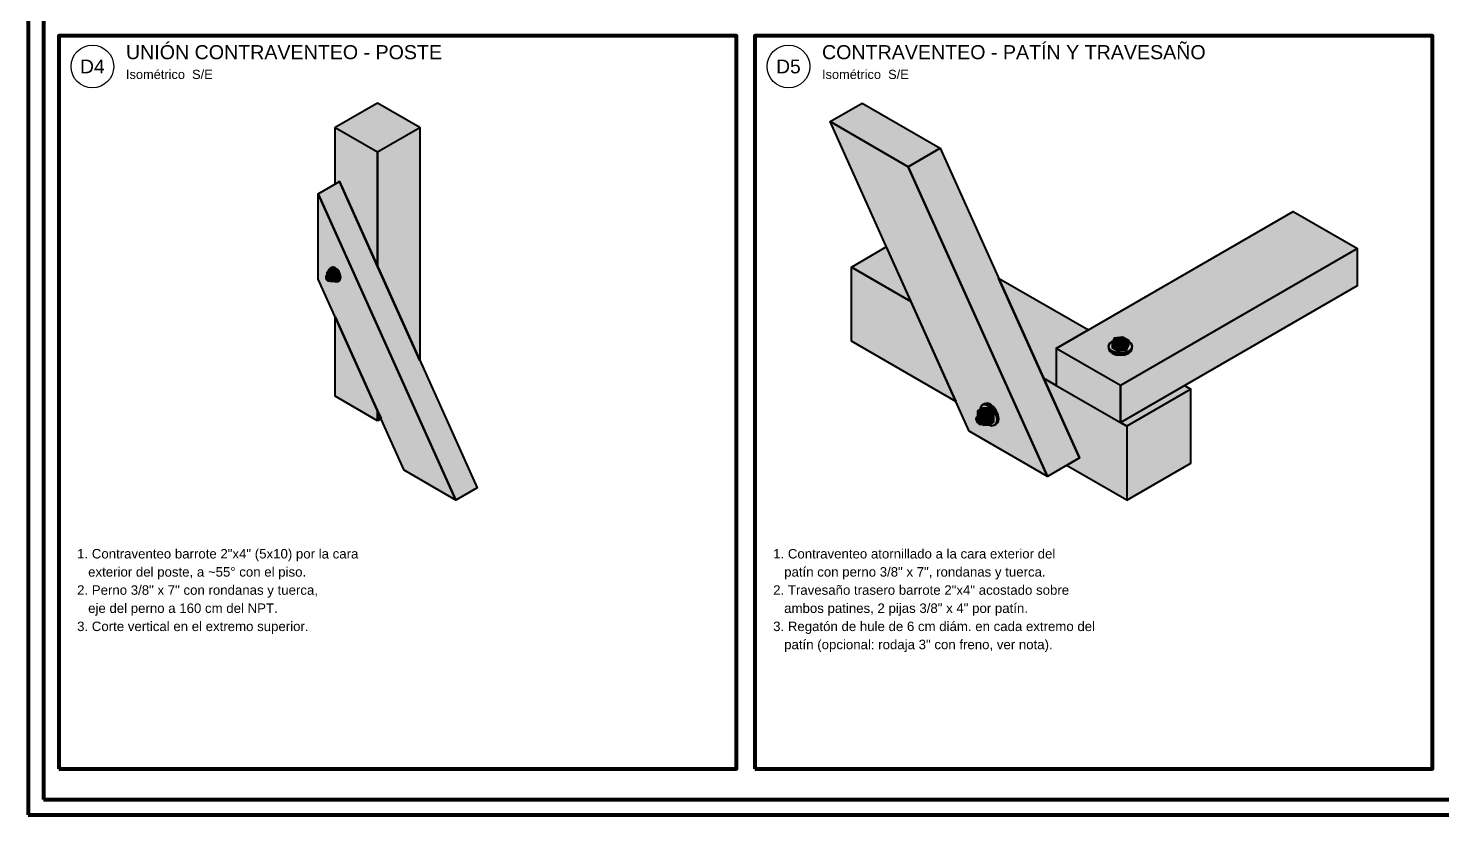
# Model space of a CAD drawing. Header units: centimetres. Extents: x 0 to 1025, y -515 to 400.
# Drawn here: x 0 to 463, y -515 to -257.5 of the extents above; entities that cross this region are included whole.
import ezdxf
from ezdxf.enums import TextEntityAlignment as Align

# ---------------------------------------------------------------- set-up
doc = ezdxf.new("R2010")
doc.units = ezdxf.units.CM
doc.header["$LTSCALE"] = 10
for name, color, linetype, lineweight in [('A-DETALLES', 7, 'Continuous', 35), ('A-MARCO', 7, 'Continuous', 70), ('A-RELLENO', 8, 'Continuous', 0), ('A-TEXTO', 7, 'Continuous', 25)]:
    doc.layers.add(name, color=color, linetype=linetype, lineweight=lineweight)
doc.styles.add('ARIAL', font='arial.ttf')

msp = doc.modelspace()

# ---------------------------------------------------------------- hatches: boundary and pattern name
at = {"layer": 'A-RELLENO', "true_color": 0xcba371}
h = msp.add_hatch(color=7, dxfattribs=at)
h.dxf.hatch_style = 1
h.paths.add_polyline_path([(114.4, -282), (100.55, -290), (114.4, -298), (128.26, -290)])
h = msp.add_hatch(color=7, dxfattribs=at)
h.dxf.hatch_style = 1
h.paths.add_polyline_path([(273.13, -282), (298.75, -296.79), (288.26, -302.85), (262.64, -288.06)])
at = {"layer": 'A-RELLENO', "true_color": 0x725c40}
h = msp.add_hatch(color=7, dxfattribs=at)
h.dxf.hatch_style = 1
h.paths.add_polyline_path([(100.55, -290), (114.4, -298), (114.4, -335.47), (101.93, -307.72), (101.93, -307.72), (101.93, -307.72), (101.93, -307.72), (101.93, -307.72), (101.93, -307.72), (101.93, -307.72), (101.93, -307.72), (101.93, -307.72), (101.93, -307.72), (101.93, -307.72), (101.93, -307.72), (101.93, -307.72), (101.93, -307.72), (101.93, -307.72), (101.93, -307.72), (101.93, -307.72), (101.93, -307.72), (100.55, -308.52)])
at = {"layer": 'A-RELLENO', "true_color": 0x907451}
h = msp.add_hatch(color=7, dxfattribs=at)
h.dxf.hatch_style = 1
h.paths.add_polyline_path([(114.4, -298), (128.26, -290), (128.26, -366.3), (114.4, -335.47), (114.4, -335.47), (114.4, -335.47), (114.4, -335.47), (114.4, -335.47), (114.4, -335.47), (114.4, -335.47), (114.4, -335.47), (114.4, -335.47), (114.4, -335.47), (114.4, -335.47), (114.4, -335.47), (114.4, -335.47)])
at = {"layer": 'A-RELLENO', "true_color": 0x725c40}
h = msp.add_hatch(color=7, dxfattribs=at)
h.dxf.hatch_style = 1
h.paths.add_polyline_path([(308.21, -389.46), (262.64, -288.06), (288.26, -302.85), (333.83, -404.25)])
h.paths.add_polyline_path([(312.3, -387), (312.44, -386.92), (312.9, -387.49), (312.9, -387.49), (312.9, -387.49), (312.9, -387.49), (312.9, -387.49), (312.9, -387.49), (312.9, -387.49), (312.9, -387.49), (312.9, -387.49), (312.9, -387.49), (312.9, -387.49), (314.65, -387.33), (315.55, -387.65), (315.55, -387.65), (315.55, -387.65), (315.55, -387.65), (315.55, -387.65), (315.55, -387.65), (316.44, -387.48), (316.44, -387.48), (316.44, -387.48), (316.44, -387.48), (317.07, -387.11), (317.07, -387.11), (317.07, -387.11), (317.07, -387.11), (317.66, -386.43), (317.66, -386.43), (317.66, -386.43), (317.66, -386.43), (317.66, -386.43), (317.66, -386.43), (317.87, -385.35), (317.87, -385.35), (317.87, -385.35), (317.87, -385.35), (317.87, -385.35), (317.66, -384.02), (317.66, -384.02), (317.66, -384.02), (317.66, -384.02), (317.07, -382.66), (317.07, -382.66), (317.07, -382.66), (316.18, -381.47), (316.18, -381.47), (316.18, -381.47), (316.18, -381.47), (315.14, -380.62), (315.14, -380.62), (315.14, -380.62), (315.14, -380.62), (315.14, -380.62), (314.09, -380.26), (314.09, -380.26), (314.09, -380.26), (314.09, -380.26), (314.09, -380.26), (314.09, -380.26), (313.21, -380.43), (313.21, -380.43), (313.21, -380.43), (313.21, -380.43), (312.58, -380.8), (312.58, -380.8), (312.58, -380.8), (312.58, -380.8), (311.99, -381.48), (311.99, -381.48), (311.99, -381.48), (311.99, -381.48), (311.99, -381.48), (311.99, -381.48), (311.82, -382.38), (311.08, -382.81), (311.08, -382.81), (311.08, -382.81), (311.08, -382.81), (311.08, -382.81), (311.08, -382.81), (311.08, -382.81), (311.08, -382.81), (311.08, -382.81), (311.08, -382.81), (311.08, -382.81), (311.08, -382.81), (311.08, -384.53), (310.93, -384.62), (310.56, -384.83), (310.56, -384.83), (310.56, -384.83), (310.56, -384.83), (310.56, -384.83), (310.56, -384.83), (310.56, -384.83), (310.56, -384.83), (310.56, -384.83), (310.42, -385.33), (310.42, -385.33), (310.42, -385.33), (310.42, -385.33), (310.42, -385.33), (310.42, -385.33), (310.56, -385.99), (310.56, -385.99), (310.56, -385.99), (310.56, -385.99), (310.93, -386.63), (310.93, -386.63), (310.93, -386.63), (310.93, -386.63), (311.43, -387.08), (311.43, -387.08), (311.43, -387.08), (311.43, -387.08), (311.43, -387.08), (311.43, -387.08), (311.93, -387.21), (311.93, -387.21), (311.93, -387.21), (311.93, -387.21), (311.93, -387.21), (311.93, -387.21), (311.93, -387.21), (311.93, -387.21), (311.93, -387.21)], flags=0)
at = {"layer": 'A-RELLENO', "true_color": 0xae8c61}
h = msp.add_hatch(color=7, dxfattribs=at)
h.dxf.hatch_style = 1
h.paths.add_polyline_path([(298.75, -296.79), (344.32, -398.2), (333.83, -404.25), (288.26, -302.85)])
h = msp.add_hatch(color=7, dxfattribs=at)
h.dxf.hatch_style = 1
h.paths.add_polyline_path([(101.93, -307.72), (146.99, -408), (140.07, -412), (95.01, -311.72)])
at = {"layer": 'A-RELLENO', "true_color": 0x725c40}
h = msp.add_hatch(color=7, dxfattribs=at)
h.dxf.hatch_style = 1
h.paths.add_polyline_path([(123.15, -402.23), (95.01, -339.6), (95.01, -311.72), (140.07, -412)])
h.paths.add_polyline_path([(98.67, -340.12), (98.77, -340.07), (99.07, -340.45), (99.07, -340.45), (99.07, -340.45), (99.07, -340.45), (99.07, -340.45), (99.07, -340.45), (99.07, -340.45), (99.07, -340.45), (99.07, -340.45), (99.07, -340.45), (99.07, -340.45), (100.22, -340.34), (100.82, -340.55), (100.82, -340.55), (100.82, -340.55), (100.82, -340.55), (100.82, -340.55), (100.82, -340.55), (101.41, -340.44), (101.41, -340.44), (101.41, -340.44), (101.41, -340.44), (101.82, -340.2), (101.82, -340.2), (101.82, -340.2), (101.82, -340.2), (102.21, -339.75), (102.21, -339.75), (102.21, -339.75), (102.21, -339.75), (102.21, -339.75), (102.21, -339.75), (102.35, -339.03), (102.35, -339.03), (102.35, -339.03), (102.35, -339.03), (102.35, -339.03), (102.21, -338.16), (102.21, -338.16), (102.21, -338.16), (102.21, -338.16), (101.82, -337.26), (101.82, -337.26), (101.82, -337.26), (101.24, -336.47), (101.24, -336.47), (101.24, -336.47), (101.24, -336.47), (100.55, -335.91), (100.55, -335.91), (100.55, -335.91), (100.55, -335.91), (100.55, -335.91), (99.86, -335.67), (99.86, -335.67), (99.86, -335.67), (99.86, -335.67), (99.86, -335.67), (99.86, -335.67), (99.27, -335.79), (99.27, -335.79), (99.27, -335.79), (99.27, -335.79), (98.86, -336.03), (98.86, -336.03), (98.86, -336.03), (98.86, -336.03), (98.47, -336.47), (98.47, -336.47), (98.47, -336.47), (98.47, -336.47), (98.47, -336.47), (98.47, -336.47), (98.35, -337.07), (97.87, -337.35), (97.87, -337.35), (97.87, -337.35), (97.87, -337.35), (97.87, -337.35), (97.87, -337.35), (97.87, -337.35), (97.87, -337.35), (97.87, -337.35), (97.87, -337.35), (97.87, -337.35), (97.87, -337.35), (97.87, -338.49), (97.77, -338.55), (97.52, -338.69), (97.52, -338.69), (97.52, -338.69), (97.52, -338.69), (97.52, -338.69), (97.52, -338.69), (97.52, -338.69), (97.52, -338.69), (97.52, -338.69), (97.43, -339.02), (97.43, -339.02), (97.43, -339.02), (97.43, -339.02), (97.43, -339.02), (97.43, -339.02), (97.52, -339.46), (97.52, -339.46), (97.52, -339.46), (97.52, -339.46), (97.77, -339.88), (97.77, -339.88), (97.77, -339.88), (97.77, -339.88), (98.1, -340.17), (98.1, -340.17), (98.1, -340.17), (98.1, -340.17), (98.1, -340.17), (98.1, -340.17), (98.43, -340.26), (98.43, -340.26), (98.43, -340.26), (98.43, -340.26), (98.43, -340.26), (98.43, -340.26), (98.43, -340.26), (98.43, -340.26), (98.43, -340.26)], flags=0)
at = {"layer": 'A-RELLENO', "true_color": 0xcba371}
h = msp.add_hatch(color=7, dxfattribs=at)
h.dxf.hatch_style = 1
h.paths.add_polyline_path([(435.36, -329.63), (357.73, -374.45), (336.75, -362.34), (414.38, -317.52)])
h.paths.add_polyline_path([(357.73, -364.56), (357.73, -364.56), (357.73, -364.56), (359.21, -364.4), (359.21, -364.4), (359.21, -364.4), (359.21, -364.4), (360.46, -363.91), (360.46, -363.91), (360.46, -363.91), (360.46, -363.91), (360.46, -363.91), (361.3, -363.19), (361.3, -363.19), (361.3, -363.19), (361.3, -363.19), (361.3, -363.19), (361.3, -363.19), (361.59, -362.34), (361.59, -362.34), (361.59, -362.34), (361.59, -362.34), (361.59, -361.61), (361.59, -361.61), (361.59, -361.61), (361.59, -361.61), (361.3, -360.76), (361.3, -360.76), (361.3, -360.76), (361.3, -360.76), (361.3, -360.76), (361.3, -360.76), (360.46, -360.04), (360.46, -360.04), (360.46, -360.04), (360.46, -360.04), (360.46, -360.04), (360.46, -360.03), (360.46, -359.74), (360.46, -359.74), (360.46, -359.74), (360.46, -359.74), (360.46, -359.74), (360.46, -359.74), (360.46, -359.74), (360.46, -359.74), (360.46, -359.74), (360.46, -359.74), (360.46, -359.74), (360.46, -359.74), (358.46, -358.59), (358.46, -358.59), (358.46, -358.59), (358.46, -358.59), (358.46, -358.59), (358.46, -358.59), (358.46, -358.59), (358.46, -358.59), (355.74, -359.01), (355.74, -359.01), (355.74, -359.01), (355.74, -359.01), (355.74, -359.01), (355.74, -359.01), (355.74, -359.01), (355.74, -359.01), (355.74, -359.01), (355.74, -359.01), (355.74, -359.01), (355.32, -359.92), (355.01, -360.04), (355.01, -360.04), (355.01, -360.04), (355.01, -360.04), (355.01, -360.04), (354.17, -360.76), (354.17, -360.76), (354.17, -360.76), (354.17, -360.76), (354.17, -360.76), (354.17, -360.76), (353.88, -361.61), (353.88, -361.61), (353.88, -361.61), (353.88, -361.61), (353.88, -362.34), (353.88, -362.34), (353.88, -362.34), (353.88, -362.34), (354.17, -363.19), (354.17, -363.19), (354.17, -363.19), (354.17, -363.19), (354.17, -363.19), (354.17, -363.19), (355.01, -363.91), (355.01, -363.91), (355.01, -363.91), (355.01, -363.91), (355.01, -363.91), (356.26, -364.4), (356.26, -364.4), (356.26, -364.4), (356.26, -364.4)], flags=0)
h = msp.add_hatch(color=7, dxfattribs=at)
h.dxf.hatch_style = 1
h.paths.add_polyline_path([(269.62, -335.69), (281.07, -329.08), (289.1, -346.94)])
at = {"layer": 'A-RELLENO', "true_color": 0x907451}
h = msp.add_hatch(color=7, dxfattribs=at)
h.dxf.hatch_style = 1
h.paths.add_polyline_path([(357.73, -386.56), (435.36, -341.75), (435.36, -329.63), (357.73, -374.45)])
at = {"layer": 'A-RELLENO', "true_color": 0x636368}
h = msp.add_hatch(color=7, dxfattribs=at)
h.dxf.hatch_style = 1
h.paths.add_polyline_path([(99.07, -338.08), (98.74, -337.99), (97.77, -338.55), (98.1, -338.64)])
at = {"layer": 'A-RELLENO', "true_color": 0x626267}
h = msp.add_hatch(color=7, dxfattribs=at)
h.dxf.hatch_style = 1
h.paths.add_polyline_path([(100.13, -336.63), (98.93, -336.74), (97.87, -337.35), (99.07, -337.25)])
at = {"layer": 'A-RELLENO', "true_color": 0x38383a}
h = msp.add_hatch(color=7, dxfattribs=at)
h.dxf.hatch_style = 1
h.paths.add_polyline_path([(97.87, -337.35), (99.07, -337.25), (100.27, -338.74), (100.27, -340.34), (99.07, -340.45), (98.77, -340.07), (99.64, -339.56), (99.64, -339.56), (99.64, -339.56), (99.64, -339.56), (99.64, -339.56), (99.64, -339.56), (99.64, -339.56), (99.64, -339.56), (99.64, -339.56), (99.73, -339.23), (99.73, -339.23), (99.73, -339.23), (99.73, -339.23), (99.73, -339.23), (99.73, -339.23), (99.64, -338.79), (99.64, -338.79), (99.64, -338.79), (99.64, -338.79), (99.4, -338.37), (99.4, -338.37), (99.4, -338.37), (99.4, -338.37), (99.07, -338.08), (99.07, -338.08), (99.07, -338.08), (99.07, -338.08), (99.07, -338.08), (99.07, -338.08), (98.74, -337.99), (98.74, -337.99), (98.74, -337.99), (98.74, -337.99), (98.74, -337.99), (98.74, -337.99), (98.74, -337.99), (98.74, -337.99), (98.74, -337.99), (97.87, -338.49)])
h = msp.add_hatch(color=7, dxfattribs=at)
h.dxf.hatch_style = 1
h.paths.add_polyline_path([(98.47, -336.47), (98.86, -336.03), (99.44, -335.91), (100.13, -336.15), (100.82, -336.71), (101.41, -337.5), (101.8, -338.4), (101.93, -339.27), (101.8, -339.99), (101.41, -340.44), (100.82, -340.55), (100.22, -340.34), (100.27, -340.34), (100.27, -340.34), (100.27, -340.34), (100.27, -340.34), (100.27, -340.34), (101.33, -339.72), (101.33, -339.72), (101.33, -339.72), (101.33, -339.72), (101.33, -339.72), (101.33, -339.72), (101.33, -339.72), (101.33, -339.72), (101.33, -339.72), (101.33, -339.72), (101.33, -339.72), (101.33, -339.72), (101.33, -338.12), (101.33, -338.12), (101.33, -338.12), (101.33, -338.12), (101.33, -338.12), (101.33, -338.12), (101.33, -338.12), (101.33, -338.12), (100.13, -336.63), (100.13, -336.63), (100.13, -336.63), (100.13, -336.63), (100.13, -336.63), (100.13, -336.63), (100.13, -336.63), (100.13, -336.63), (100.13, -336.63), (100.13, -336.63), (100.13, -336.63), (98.93, -336.74), (98.93, -336.74), (98.93, -336.74), (98.93, -336.74), (98.93, -336.74), (98.35, -337.07)])
at = {"layer": 'A-RELLENO', "true_color": 0x626266}
h = msp.add_hatch(color=7, dxfattribs=at)
h.dxf.hatch_style = 1
h.paths.add_polyline_path([(99.86, -335.67), (99.27, -335.79), (98.86, -336.03), (99.44, -335.91)])
at = {"layer": 'A-RELLENO', "true_color": 0x5e5e62}
h = msp.add_hatch(color=7, dxfattribs=at)
h.dxf.hatch_style = 1
h.paths.add_polyline_path([(101.33, -338.12), (100.13, -336.63), (99.07, -337.25), (100.27, -338.74)])
at = {"layer": 'A-RELLENO', "true_color": 0x646468}
h = msp.add_hatch(color=7, dxfattribs=at)
h.dxf.hatch_style = 1
h.paths.add_polyline_path([(100.55, -335.91), (99.86, -335.67), (99.44, -335.91), (100.13, -336.15)])
at = {"layer": 'A-RELLENO', "true_color": 0x626266}
h = msp.add_hatch(color=7, dxfattribs=at)
h.dxf.hatch_style = 1
h.paths.add_polyline_path([(101.24, -336.47), (100.55, -335.91), (100.13, -336.15), (100.82, -336.71)])
at = {"layer": 'A-RELLENO', "true_color": 0x5d5d61}
h = msp.add_hatch(color=7, dxfattribs=at)
h.dxf.hatch_style = 1
h.paths.add_polyline_path([(101.82, -337.26), (101.24, -336.47), (100.82, -336.71), (101.41, -337.5)])
at = {"layer": 'A-RELLENO', "true_color": 0x555559}
h = msp.add_hatch(color=7, dxfattribs=at)
h.dxf.hatch_style = 1
h.paths.add_polyline_path([(102.21, -338.16), (101.82, -337.26), (101.41, -337.5), (101.8, -338.4)])
at = {"layer": 'A-RELLENO', "true_color": 0x725c40}
h = msp.add_hatch(color=7, dxfattribs=at)
h.dxf.hatch_style = 1
h.paths.add_polyline_path([(269.62, -359.92), (269.62, -335.69), (289.1, -346.94), (289.1, -346.94), (289.1, -346.94), (289.1, -346.94), (289.1, -346.94), (289.1, -346.94), (289.1, -346.94), (289.1, -346.94), (289.1, -346.94), (289.1, -346.94), (289.1, -346.94), (303.8, -379.65)])
at = {"layer": 'A-RELLENO', "true_color": 0x38383a}
h = msp.add_hatch(color=7, dxfattribs=at)
h.dxf.hatch_style = 1
h.paths.add_polyline_path([(98.1, -338.64), (97.77, -338.55), (97.52, -338.69), (97.43, -339.02), (97.52, -339.46), (97.77, -339.88), (98.1, -340.17), (98.43, -340.26), (98.67, -340.12), (98.76, -339.79), (98.67, -339.35), (98.43, -338.93)])
at = {"layer": 'A-RELLENO', "true_color": 0x616166}
h = msp.add_hatch(color=7, dxfattribs=at)
h.dxf.hatch_style = 1
h.paths.add_polyline_path([(99.4, -338.37), (99.07, -338.08), (98.1, -338.64), (98.43, -338.93)])
at = {"layer": 'A-RELLENO', "true_color": 0x59595d}
h = msp.add_hatch(color=7, dxfattribs=at)
h.dxf.hatch_style = 1
h.paths.add_polyline_path([(99.64, -338.79), (99.4, -338.37), (98.43, -338.93), (98.67, -339.35)])
at = {"layer": 'A-RELLENO', "true_color": 0x4d4d51}
h = msp.add_hatch(color=7, dxfattribs=at)
h.dxf.hatch_style = 1
h.paths.add_polyline_path([(99.73, -339.23), (99.64, -338.79), (98.67, -339.35), (98.76, -339.79)])
at = {"layer": 'A-RELLENO', "true_color": 0x404044}
h = msp.add_hatch(color=7, dxfattribs=at)
h.dxf.hatch_style = 1
h.paths.add_polyline_path([(99.64, -339.56), (99.73, -339.23), (98.76, -339.79), (98.67, -340.12)])
at = {"layer": 'A-RELLENO', "true_color": 0x47474a}
h = msp.add_hatch(color=7, dxfattribs=at)
h.dxf.hatch_style = 1
h.paths.add_polyline_path([(101.33, -339.72), (101.33, -338.12), (100.27, -338.74), (100.27, -340.34)])
at = {"layer": 'A-RELLENO', "true_color": 0x3a3a3d}
h = msp.add_hatch(color=7, dxfattribs=at)
h.dxf.hatch_style = 1
h.paths.add_polyline_path([(101.82, -340.2), (102.21, -339.75), (101.8, -339.99), (101.41, -340.44)])
at = {"layer": 'A-RELLENO', "true_color": 0x4b4b4f}
h = msp.add_hatch(color=7, dxfattribs=at)
h.dxf.hatch_style = 1
h.paths.add_polyline_path([(102.35, -339.03), (102.21, -338.16), (101.8, -338.4), (101.93, -339.27)])
at = {"layer": 'A-RELLENO', "true_color": 0x424245}
h = msp.add_hatch(color=7, dxfattribs=at)
h.dxf.hatch_style = 1
h.paths.add_polyline_path([(102.21, -339.75), (102.35, -339.03), (101.93, -339.27), (101.8, -339.99)])
at = {"layer": 'A-RELLENO', "true_color": 0xcba371}
h = msp.add_hatch(color=7, dxfattribs=at)
h.dxf.hatch_style = 1
h.paths.add_polyline_path([(332.56, -372.03), (332.56, -372.03), (332.56, -372.03), (332.56, -372.03), (332.56, -372.03), (332.56, -372.03), (332.56, -372.03), (332.56, -372.03), (332.56, -372.03), (332.56, -372.03), (332.56, -372.03), (317.86, -339.32), (347.24, -356.28), (336.75, -362.34), (336.75, -362.34), (336.75, -362.34), (336.75, -362.34), (336.75, -362.34), (336.75, -362.34), (336.75, -362.34), (336.75, -362.34), (336.75, -362.34), (336.75, -362.34), (336.75, -362.34), (336.75, -362.34), (336.75, -374.45)])
at = {"layer": 'A-RELLENO', "true_color": 0x725c40}
h = msp.add_hatch(color=7, dxfattribs=at)
h.dxf.hatch_style = 1
h.paths.add_polyline_path([(114.4, -385.98), (100.55, -377.98), (100.55, -351.93), (114.4, -382.76), (114.4, -382.76), (114.4, -382.76), (114.4, -382.76), (114.4, -382.76), (114.4, -382.76), (114.4, -382.76), (114.4, -382.76), (114.4, -382.76), (114.4, -382.76), (114.4, -382.76), (114.4, -382.76), (114.4, -382.76)])
at = {"layer": 'A-RELLENO', "true_color": 0x636368}
h = msp.add_hatch(color=7, dxfattribs=at)
h.dxf.hatch_style = 1
h.paths.add_polyline_path([(360.46, -360.04), (361.3, -360.76), (361.59, -361.61), (361.3, -362.46), (360.46, -363.19), (359.21, -363.67), (357.73, -363.84), (356.26, -363.67), (355.01, -363.19), (354.17, -362.46), (353.88, -361.61), (354.17, -360.76), (355.01, -360.04), (355.32, -359.92), (355.01, -360.58), (355.01, -360.58), (355.01, -360.58), (355.01, -360.58), (355.01, -360.58), (355.01, -362.03), (355.01, -362.03), (355.01, -362.03), (355.01, -362.03), (355.01, -362.03), (355.01, -362.03), (355.01, -362.03), (355.01, -362.03), (355.01, -362.03), (355.01, -362.03), (355.01, -362.03), (355.01, -362.03), (357, -363.18), (357, -363.18), (357, -363.18), (357, -363.18), (357, -363.18), (357, -363.18), (357, -363.18), (357, -363.18), (359.73, -362.76), (359.73, -362.76), (359.73, -362.76), (359.73, -362.76), (359.73, -362.76), (359.73, -362.76), (359.73, -362.76), (359.73, -362.76), (359.73, -362.76), (359.73, -362.76), (359.73, -362.76), (360.46, -361.19), (360.46, -361.19), (360.46, -361.19), (360.46, -361.19), (360.46, -361.19), (360.46, -360.03)])
h = msp.add_hatch(color=7, dxfattribs=at)
h.dxf.hatch_style = 1
h.paths.add_polyline_path([(359.73, -361.31), (360.46, -359.74), (358.46, -358.59), (355.74, -359.01), (355.01, -360.58), (357, -361.73)])
at = {"layer": 'A-RELLENO', "true_color": 0x38383a}
h = msp.add_hatch(color=7, dxfattribs=at)
h.dxf.hatch_style = 1
h.paths.add_polyline_path([(355.01, -362.03), (357, -363.18), (357, -361.73), (355.01, -360.58)])
at = {"layer": 'A-RELLENO', "true_color": 0x515155}
h = msp.add_hatch(color=7, dxfattribs=at)
h.dxf.hatch_style = 1
h.paths.add_polyline_path([(359.73, -362.76), (360.46, -361.19), (360.46, -359.74), (359.73, -361.31)])
at = {"layer": 'A-RELLENO', "true_color": 0x725c40}
h = msp.add_hatch(color=7, dxfattribs=at)
h.dxf.hatch_style = 1
h.paths.add_polyline_path([(336.75, -374.45), (357.73, -386.56), (357.73, -374.45), (336.75, -362.34)])
at = {"layer": 'A-RELLENO', "true_color": 0x3d3d40}
h = msp.add_hatch(color=7, dxfattribs=at)
h.dxf.hatch_style = 1
h.paths.add_polyline_path([(353.88, -362.34), (354.17, -363.19), (354.17, -362.46), (353.88, -361.61)])
at = {"layer": 'A-RELLENO', "true_color": 0x39393c}
h = msp.add_hatch(color=7, dxfattribs=at)
h.dxf.hatch_style = 1
h.paths.add_polyline_path([(354.17, -363.19), (355.01, -363.91), (355.01, -363.19), (354.17, -362.46)])
at = {"layer": 'A-RELLENO', "true_color": 0x37373a}
h = msp.add_hatch(color=7, dxfattribs=at)
h.dxf.hatch_style = 1
h.paths.add_polyline_path([(355.01, -363.91), (356.26, -364.4), (356.26, -363.67), (355.01, -363.19)])
at = {"layer": 'A-RELLENO', "true_color": 0x38383b}
h = msp.add_hatch(color=7, dxfattribs=at)
h.dxf.hatch_style = 1
h.paths.add_polyline_path([(356.26, -364.4), (357.73, -364.56), (357.73, -363.84), (356.26, -363.67)])
at = {"layer": 'A-RELLENO', "true_color": 0x3d3d40}
h = msp.add_hatch(color=7, dxfattribs=at)
h.dxf.hatch_style = 1
h.paths.add_polyline_path([(357, -363.18), (359.73, -362.76), (359.73, -361.31), (357, -361.73)])
at = {"layer": 'A-RELLENO', "true_color": 0x3d3d3f}
h = msp.add_hatch(color=7, dxfattribs=at)
h.dxf.hatch_style = 1
h.paths.add_polyline_path([(357.73, -364.56), (359.21, -364.4), (359.21, -363.67), (357.73, -363.84)])
at = {"layer": 'A-RELLENO', "true_color": 0x434346}
h = msp.add_hatch(color=7, dxfattribs=at)
h.dxf.hatch_style = 1
h.paths.add_polyline_path([(359.21, -364.4), (360.46, -363.91), (360.46, -363.19), (359.21, -363.67)])
at = {"layer": 'A-RELLENO', "true_color": 0x4a4a4e}
h = msp.add_hatch(color=7, dxfattribs=at)
h.dxf.hatch_style = 1
h.paths.add_polyline_path([(360.46, -363.91), (361.3, -363.19), (361.3, -362.46), (360.46, -363.19)])
at = {"layer": 'A-RELLENO', "true_color": 0x525256}
h = msp.add_hatch(color=7, dxfattribs=at)
h.dxf.hatch_style = 1
h.paths.add_polyline_path([(361.3, -363.19), (361.59, -362.34), (361.59, -361.61), (361.3, -362.46)])
at = {"layer": 'A-RELLENO', "true_color": 0x725c40}
h = msp.add_hatch(color=7, dxfattribs=at)
h.dxf.hatch_style = 1
h.paths.add_polyline_path([(359.83, -387.77), (359.83, -412), (340.12, -400.62), (344.32, -398.2), (344.32, -398.2), (344.32, -398.2), (344.32, -398.2), (344.32, -398.2), (344.32, -398.2), (344.32, -398.2), (344.32, -398.2), (344.32, -398.2), (344.32, -398.2), (344.32, -398.2), (344.32, -398.2), (344.32, -398.2), (344.32, -398.2), (344.32, -398.2), (344.32, -398.2), (332.56, -372.03)])
at = {"layer": 'A-RELLENO', "true_color": 0xcba371}
h = msp.add_hatch(color=7, dxfattribs=at)
h.dxf.hatch_style = 1
h.paths.add_polyline_path([(380.81, -375.66), (359.83, -387.77), (357.73, -386.56), (378.71, -374.45), (378.71, -374.45), (378.71, -374.45), (378.71, -374.45), (378.71, -374.45), (378.71, -374.45), (378.71, -374.45)])
at = {"layer": 'A-RELLENO', "true_color": 0x907451}
h = msp.add_hatch(color=7, dxfattribs=at)
h.dxf.hatch_style = 1
h.paths.add_polyline_path([(359.83, -412), (380.81, -399.89), (380.81, -375.66), (359.83, -387.77)])
h = msp.add_hatch(color=7, dxfattribs=at)
h.dxf.hatch_style = 1
h.paths.add_polyline_path([(114.4, -385.98), (114.4, -382.76), (115.55, -385.32), (115.55, -385.32), (115.55, -385.32)])
at = {"layer": 'A-RELLENO', "true_color": 0x636368}
h = msp.add_hatch(color=7, dxfattribs=at)
h.dxf.hatch_style = 1
h.paths.add_polyline_path([(312.9, -383.91), (312.39, -383.77), (310.93, -384.62), (311.43, -384.75)])
at = {"layer": 'A-RELLENO', "true_color": 0x626267}
h = msp.add_hatch(color=7, dxfattribs=at)
h.dxf.hatch_style = 1
h.paths.add_polyline_path([(314.51, -381.72), (312.69, -381.88), (311.08, -382.81), (312.9, -382.65)])
at = {"layer": 'A-RELLENO', "true_color": 0x38383a}
h = msp.add_hatch(color=7, dxfattribs=at)
h.dxf.hatch_style = 1
h.paths.add_polyline_path([(311.08, -382.81), (312.9, -382.65), (314.71, -384.91), (314.71, -387.33), (312.9, -387.49), (312.44, -386.92), (313.77, -386.15), (313.77, -386.15), (313.77, -386.15), (313.77, -386.15), (313.77, -386.15), (313.77, -386.15), (313.77, -386.15), (313.77, -386.15), (313.77, -386.15), (313.9, -385.65), (313.9, -385.65), (313.9, -385.65), (313.9, -385.65), (313.9, -385.65), (313.9, -385.65), (313.77, -384.99), (313.77, -384.99), (313.77, -384.99), (313.77, -384.99), (313.4, -384.35), (313.4, -384.35), (313.4, -384.35), (313.4, -384.35), (312.9, -383.91), (312.9, -383.91), (312.9, -383.91), (312.9, -383.91), (312.9, -383.91), (312.9, -383.91), (312.39, -383.77), (312.39, -383.77), (312.39, -383.77), (312.39, -383.77), (312.39, -383.77), (312.39, -383.77), (312.39, -383.77), (312.39, -383.77), (312.39, -383.77), (311.08, -384.53)])
at = {"layer": 'A-RELLENO', "true_color": 0x616166}
h = msp.add_hatch(color=7, dxfattribs=at)
h.dxf.hatch_style = 1
h.paths.add_polyline_path([(313.4, -384.35), (312.9, -383.91), (311.43, -384.75), (311.93, -385.2)])
at = {"layer": 'A-RELLENO', "true_color": 0x38383a}
h = msp.add_hatch(color=7, dxfattribs=at)
h.dxf.hatch_style = 1
h.paths.add_polyline_path([(311.99, -381.48), (312.58, -380.8), (313.47, -380.63), (314.51, -380.99), (315.55, -381.83), (316.44, -383.02), (317.03, -384.39), (317.24, -385.71), (317.03, -386.8), (316.44, -387.48), (315.55, -387.65), (314.65, -387.33), (314.71, -387.33), (314.71, -387.33), (314.71, -387.33), (314.71, -387.33), (314.71, -387.33), (316.33, -386.4), (316.33, -386.4), (316.33, -386.4), (316.33, -386.4), (316.33, -386.4), (316.33, -386.4), (316.33, -386.4), (316.33, -386.4), (316.33, -386.4), (316.33, -386.4), (316.33, -386.4), (316.33, -386.4), (316.33, -383.98), (316.33, -383.98), (316.33, -383.98), (316.33, -383.98), (316.33, -383.98), (316.33, -383.98), (316.33, -383.98), (316.33, -383.98), (314.51, -381.72), (314.51, -381.72), (314.51, -381.72), (314.51, -381.72), (314.51, -381.72), (314.51, -381.72), (314.51, -381.72), (314.51, -381.72), (314.51, -381.72), (314.51, -381.72), (314.51, -381.72), (312.69, -381.88), (312.69, -381.88), (312.69, -381.88), (312.69, -381.88), (312.69, -381.88), (311.82, -382.38)])
at = {"layer": 'A-RELLENO', "true_color": 0x626266}
h = msp.add_hatch(color=7, dxfattribs=at)
h.dxf.hatch_style = 1
h.paths.add_polyline_path([(314.09, -380.26), (313.21, -380.43), (312.58, -380.8), (313.47, -380.63)])
at = {"layer": 'A-RELLENO', "true_color": 0x5e5e62}
h = msp.add_hatch(color=7, dxfattribs=at)
h.dxf.hatch_style = 1
h.paths.add_polyline_path([(316.33, -383.98), (314.51, -381.72), (312.9, -382.65), (314.71, -384.91)])
at = {"layer": 'A-RELLENO', "true_color": 0x646468}
h = msp.add_hatch(color=7, dxfattribs=at)
h.dxf.hatch_style = 1
h.paths.add_polyline_path([(315.14, -380.62), (314.09, -380.26), (313.47, -380.63), (314.51, -380.99)])
at = {"layer": 'A-RELLENO', "true_color": 0x626266}
h = msp.add_hatch(color=7, dxfattribs=at)
h.dxf.hatch_style = 1
h.paths.add_polyline_path([(316.18, -381.47), (315.14, -380.62), (314.51, -380.99), (315.55, -381.83)])
at = {"layer": 'A-RELLENO', "true_color": 0x47474a}
h = msp.add_hatch(color=7, dxfattribs=at)
h.dxf.hatch_style = 1
h.paths.add_polyline_path([(316.33, -386.4), (316.33, -383.98), (314.71, -384.91), (314.71, -387.33)])
at = {"layer": 'A-RELLENO', "true_color": 0x5d5d61}
h = msp.add_hatch(color=7, dxfattribs=at)
h.dxf.hatch_style = 1
h.paths.add_polyline_path([(317.07, -382.66), (316.18, -381.47), (315.55, -381.83), (316.44, -383.02)])
at = {"layer": 'A-RELLENO', "true_color": 0x555559}
h = msp.add_hatch(color=7, dxfattribs=at)
h.dxf.hatch_style = 1
h.paths.add_polyline_path([(317.66, -384.02), (317.07, -382.66), (316.44, -383.02), (317.03, -384.39)])
at = {"layer": 'A-RELLENO', "true_color": 0x4b4b4f}
h = msp.add_hatch(color=7, dxfattribs=at)
h.dxf.hatch_style = 1
h.paths.add_polyline_path([(317.87, -385.35), (317.66, -384.02), (317.03, -384.39), (317.24, -385.71)])
at = {"layer": 'A-RELLENO', "true_color": 0x38383a}
h = msp.add_hatch(color=7, dxfattribs=at)
h.dxf.hatch_style = 1
h.paths.add_polyline_path([(311.43, -384.75), (310.93, -384.62), (310.56, -384.83), (310.42, -385.33), (310.56, -385.99), (310.93, -386.63), (311.43, -387.08), (311.93, -387.21), (312.3, -387), (312.44, -386.5), (312.3, -385.84), (311.93, -385.2)])
at = {"layer": 'A-RELLENO', "true_color": 0x59595d}
h = msp.add_hatch(color=7, dxfattribs=at)
h.dxf.hatch_style = 1
h.paths.add_polyline_path([(313.77, -384.99), (313.4, -384.35), (311.93, -385.2), (312.3, -385.84)])
at = {"layer": 'A-RELLENO', "true_color": 0x4d4d51}
h = msp.add_hatch(color=7, dxfattribs=at)
h.dxf.hatch_style = 1
h.paths.add_polyline_path([(313.9, -385.65), (313.77, -384.99), (312.3, -385.84), (312.44, -386.5)])
at = {"layer": 'A-RELLENO', "true_color": 0x404044}
h = msp.add_hatch(color=7, dxfattribs=at)
h.dxf.hatch_style = 1
h.paths.add_polyline_path([(313.77, -386.15), (313.9, -385.65), (312.44, -386.5), (312.3, -387)])
at = {"layer": 'A-RELLENO', "true_color": 0x3a3a3d}
h = msp.add_hatch(color=7, dxfattribs=at)
h.dxf.hatch_style = 1
h.paths.add_polyline_path([(317.07, -387.11), (317.66, -386.43), (317.03, -386.8), (316.44, -387.48)])
at = {"layer": 'A-RELLENO', "true_color": 0x424245}
h = msp.add_hatch(color=7, dxfattribs=at)
h.dxf.hatch_style = 1
h.paths.add_polyline_path([(317.66, -386.43), (317.87, -385.35), (317.24, -385.71), (317.03, -386.8)])

# ---------------------------------------------------------------- linework, layer by layer
at = {"layer": 'A-DETALLES'}
for points in [[(114.4, -282), (100.55, -290), (114.4, -298), (128.26, -290), (114.4, -282)], [(273.13, -282), (298.75, -296.79), (288.26, -302.85), (262.64, -288.06), (273.13, -282)], [(100.55, -290), (114.4, -298), (114.4, -335.47), (101.93, -307.72), (101.93, -307.72), (101.93, -307.72), (101.93, -307.72), (101.93, -307.72), (101.93, -307.72), (101.93, -307.72), (101.93, -307.72), (101.93, -307.72), (101.93, -307.72), (101.93, -307.72), (101.93, -307.72), (101.93, -307.72), (101.93, -307.72), (101.93, -307.72), (101.93, -307.72), (101.93, -307.72), (101.93, -307.72), (100.55, -308.52), (100.55, -290)], [(114.4, -298), (128.26, -290), (128.26, -366.3), (114.4, -335.47), (114.4, -335.47), (114.4, -335.47), (114.4, -335.47), (114.4, -335.47), (114.4, -335.47), (114.4, -335.47), (114.4, -335.47), (114.4, -335.47), (114.4, -335.47), (114.4, -335.47), (114.4, -335.47), (114.4, -335.47), (114.4, -298)], [(308.21, -389.46), (262.64, -288.06), (288.26, -302.85), (333.83, -404.25), (308.21, -389.46)], [(298.75, -296.79), (344.32, -398.2), (333.83, -404.25), (288.26, -302.85), (298.75, -296.79)], [(101.93, -307.72), (146.99, -408), (140.07, -412), (95.01, -311.72), (101.93, -307.72)], [(123.15, -402.23), (95.01, -339.6), (95.01, -311.72), (140.07, -412), (123.15, -402.23)], [(435.36, -329.63), (357.73, -374.45), (336.75, -362.34), (414.38, -317.52), (435.36, -329.63)], [(269.62, -335.69), (281.07, -329.08), (289.1, -346.94), (269.62, -335.69)], [(357.73, -386.56), (435.36, -341.75), (435.36, -329.63), (357.73, -374.45), (357.73, -386.56)], [(98.67, -340.12), (98.77, -340.07), (99.07, -340.45), (99.07, -340.45), (99.07, -340.45), (99.07, -340.45), (99.07, -340.45), (99.07, -340.45), (99.07, -340.45), (99.07, -340.45), (99.07, -340.45), (99.07, -340.45), (99.07, -340.45), (100.22, -340.34), (100.82, -340.55), (100.82, -340.55), (100.82, -340.55), (100.82, -340.55), (100.82, -340.55), (100.82, -340.55), (101.41, -340.44), (101.41, -340.44), (101.41, -340.44), (101.41, -340.44), (101.82, -340.2), (101.82, -340.2), (101.82, -340.2), (101.82, -340.2), (102.21, -339.75), (102.21, -339.75), (102.21, -339.75), (102.21, -339.75), (102.21, -339.75), (102.21, -339.75), (102.35, -339.03), (102.35, -339.03), (102.35, -339.03), (102.35, -339.03), (102.35, -339.03), (102.21, -338.16), (102.21, -338.16), (102.21, -338.16), (102.21, -338.16), (101.82, -337.26), (101.82, -337.26), (101.82, -337.26), (101.24, -336.47), (101.24, -336.47), (101.24, -336.47), (101.24, -336.47), (100.55, -335.91), (100.55, -335.91), (100.55, -335.91), (100.55, -335.91), (100.55, -335.91), (99.86, -335.67), (99.86, -335.67), (99.86, -335.67), (99.86, -335.67), (99.86, -335.67), (99.86, -335.67), (99.27, -335.79), (99.27, -335.79), (99.27, -335.79), (99.27, -335.79), (98.86, -336.03), (98.86, -336.03), (98.86, -336.03), (98.86, -336.03), (98.47, -336.47), (98.47, -336.47), (98.47, -336.47), (98.47, -336.47), (98.47, -336.47), (98.47, -336.47), (98.35, -337.07), (97.87, -337.35), (97.87, -337.35), (97.87, -337.35), (97.87, -337.35), (97.87, -337.35), (97.87, -337.35), (97.87, -337.35), (97.87, -337.35), (97.87, -337.35), (97.87, -337.35), (97.87, -337.35), (97.87, -337.35), (97.87, -338.49), (97.77, -338.55), (97.52, -338.69), (97.52, -338.69), (97.52, -338.69), (97.52, -338.69), (97.52, -338.69), (97.52, -338.69), (97.52, -338.69), (97.52, -338.69), (97.52, -338.69), (97.43, -339.02), (97.43, -339.02), (97.43, -339.02), (97.43, -339.02), (97.43, -339.02), (97.43, -339.02), (97.52, -339.46), (97.52, -339.46), (97.52, -339.46), (97.52, -339.46), (97.77, -339.88), (97.77, -339.88), (97.77, -339.88), (97.77, -339.88), (98.1, -340.17), (98.1, -340.17), (98.1, -340.17), (98.1, -340.17), (98.1, -340.17), (98.1, -340.17), (98.43, -340.26), (98.43, -340.26), (98.43, -340.26), (98.43, -340.26), (98.43, -340.26), (98.43, -340.26), (98.43, -340.26), (98.43, -340.26), (98.43, -340.26), (98.67, -340.12)], [(99.07, -338.08), (98.74, -337.99), (97.77, -338.55), (98.1, -338.64), (99.07, -338.08)], [(100.13, -336.63), (98.93, -336.74), (97.87, -337.35), (99.07, -337.25), (100.13, -336.63)], [(97.87, -337.35), (99.07, -337.25), (100.27, -338.74), (100.27, -340.34), (99.07, -340.45), (98.77, -340.07), (99.64, -339.56), (99.64, -339.56), (99.64, -339.56), (99.64, -339.56), (99.64, -339.56), (99.64, -339.56), (99.64, -339.56), (99.64, -339.56), (99.64, -339.56), (99.73, -339.23), (99.73, -339.23), (99.73, -339.23), (99.73, -339.23), (99.73, -339.23), (99.73, -339.23), (99.64, -338.79), (99.64, -338.79), (99.64, -338.79), (99.64, -338.79), (99.4, -338.37), (99.4, -338.37), (99.4, -338.37), (99.4, -338.37), (99.07, -338.08), (99.07, -338.08), (99.07, -338.08), (99.07, -338.08), (99.07, -338.08), (99.07, -338.08), (98.74, -337.99), (98.74, -337.99), (98.74, -337.99), (98.74, -337.99), (98.74, -337.99), (98.74, -337.99), (98.74, -337.99), (98.74, -337.99), (98.74, -337.99), (97.87, -338.49), (97.87, -337.35)], [(98.47, -336.47), (98.86, -336.03), (99.44, -335.91), (100.13, -336.15), (100.82, -336.71), (101.41, -337.5), (101.8, -338.4), (101.93, -339.27), (101.8, -339.99), (101.41, -340.44), (100.82, -340.55), (100.22, -340.34), (100.27, -340.34), (100.27, -340.34), (100.27, -340.34), (100.27, -340.34), (100.27, -340.34), (101.33, -339.72), (101.33, -339.72), (101.33, -339.72), (101.33, -339.72), (101.33, -339.72), (101.33, -339.72), (101.33, -339.72), (101.33, -339.72), (101.33, -339.72), (101.33, -339.72), (101.33, -339.72), (101.33, -339.72), (101.33, -338.12), (101.33, -338.12), (101.33, -338.12), (101.33, -338.12), (101.33, -338.12), (101.33, -338.12), (101.33, -338.12), (101.33, -338.12), (100.13, -336.63), (100.13, -336.63), (100.13, -336.63), (100.13, -336.63), (100.13, -336.63), (100.13, -336.63), (100.13, -336.63), (100.13, -336.63), (100.13, -336.63), (100.13, -336.63), (100.13, -336.63), (98.93, -336.74), (98.93, -336.74), (98.93, -336.74), (98.93, -336.74), (98.93, -336.74), (98.35, -337.07), (98.47, -336.47)], [(99.86, -335.67), (99.27, -335.79), (98.86, -336.03), (99.44, -335.91), (99.86, -335.67)], [(101.33, -338.12), (100.13, -336.63), (99.07, -337.25), (100.27, -338.74), (101.33, -338.12)], [(100.55, -335.91), (99.86, -335.67), (99.44, -335.91), (100.13, -336.15), (100.55, -335.91)], [(101.24, -336.47), (100.55, -335.91), (100.13, -336.15), (100.82, -336.71), (101.24, -336.47)], [(101.82, -337.26), (101.24, -336.47), (100.82, -336.71), (101.41, -337.5), (101.82, -337.26)], [(102.21, -338.16), (101.82, -337.26), (101.41, -337.5), (101.8, -338.4), (102.21, -338.16)], [(269.62, -359.92), (269.62, -335.69), (289.1, -346.94), (289.1, -346.94), (289.1, -346.94), (289.1, -346.94), (289.1, -346.94), (289.1, -346.94), (289.1, -346.94), (289.1, -346.94), (289.1, -346.94), (289.1, -346.94), (289.1, -346.94), (303.8, -379.65), (269.62, -359.92)], [(98.1, -338.64), (97.77, -338.55), (97.52, -338.69), (97.43, -339.02), (97.52, -339.46), (97.77, -339.88), (98.1, -340.17), (98.43, -340.26), (98.67, -340.12), (98.76, -339.79), (98.67, -339.35), (98.43, -338.93), (98.1, -338.64)], [(99.4, -338.37), (99.07, -338.08), (98.1, -338.64), (98.43, -338.93), (99.4, -338.37)], [(99.64, -338.79), (99.4, -338.37), (98.43, -338.93), (98.67, -339.35), (99.64, -338.79)], [(99.73, -339.23), (99.64, -338.79), (98.67, -339.35), (98.76, -339.79), (99.73, -339.23)], [(99.64, -339.56), (99.73, -339.23), (98.76, -339.79), (98.67, -340.12), (99.64, -339.56)], [(101.33, -339.72), (101.33, -338.12), (100.27, -338.74), (100.27, -340.34), (101.33, -339.72)], [(101.82, -340.2), (102.21, -339.75), (101.8, -339.99), (101.41, -340.44), (101.82, -340.2)], [(102.35, -339.03), (102.21, -338.16), (101.8, -338.4), (101.93, -339.27), (102.35, -339.03)], [(102.21, -339.75), (102.35, -339.03), (101.93, -339.27), (101.8, -339.99), (102.21, -339.75)], [(332.56, -372.03), (332.56, -372.03), (332.56, -372.03), (332.56, -372.03), (332.56, -372.03), (332.56, -372.03), (332.56, -372.03), (332.56, -372.03), (332.56, -372.03), (332.56, -372.03), (332.56, -372.03), (317.86, -339.32), (347.24, -356.28), (336.75, -362.34), (336.75, -362.34), (336.75, -362.34), (336.75, -362.34), (336.75, -362.34), (336.75, -362.34), (336.75, -362.34), (336.75, -362.34), (336.75, -362.34), (336.75, -362.34), (336.75, -362.34), (336.75, -362.34), (336.75, -374.45), (332.56, -372.03)], [(114.4, -385.98), (100.55, -377.98), (100.55, -351.93), (114.4, -382.76), (114.4, -382.76), (114.4, -382.76), (114.4, -382.76), (114.4, -382.76), (114.4, -382.76), (114.4, -382.76), (114.4, -382.76), (114.4, -382.76), (114.4, -382.76), (114.4, -382.76), (114.4, -382.76), (114.4, -382.76), (114.4, -385.98)], [(357.73, -364.56), (357.73, -364.56), (357.73, -364.56), (359.21, -364.4), (359.21, -364.4), (359.21, -364.4), (359.21, -364.4), (360.46, -363.91), (360.46, -363.91), (360.46, -363.91), (360.46, -363.91), (360.46, -363.91), (361.3, -363.19), (361.3, -363.19), (361.3, -363.19), (361.3, -363.19), (361.3, -363.19), (361.3, -363.19), (361.59, -362.34), (361.59, -362.34), (361.59, -362.34), (361.59, -362.34), (361.59, -361.61), (361.59, -361.61), (361.59, -361.61), (361.59, -361.61), (361.3, -360.76), (361.3, -360.76), (361.3, -360.76), (361.3, -360.76), (361.3, -360.76), (361.3, -360.76), (360.46, -360.04), (360.46, -360.04), (360.46, -360.04), (360.46, -360.04), (360.46, -360.04), (360.46, -360.03), (360.46, -359.74), (360.46, -359.74), (360.46, -359.74), (360.46, -359.74), (360.46, -359.74), (360.46, -359.74), (360.46, -359.74), (360.46, -359.74), (360.46, -359.74), (360.46, -359.74), (360.46, -359.74), (360.46, -359.74), (358.46, -358.59), (358.46, -358.59), (358.46, -358.59), (358.46, -358.59), (358.46, -358.59), (358.46, -358.59), (358.46, -358.59), (358.46, -358.59), (355.74, -359.01), (355.74, -359.01), (355.74, -359.01), (355.74, -359.01), (355.74, -359.01), (355.74, -359.01), (355.74, -359.01), (355.74, -359.01), (355.74, -359.01), (355.74, -359.01), (355.74, -359.01), (355.32, -359.92), (355.01, -360.04), (355.01, -360.04), (355.01, -360.04), (355.01, -360.04), (355.01, -360.04), (354.17, -360.76), (354.17, -360.76), (354.17, -360.76), (354.17, -360.76), (354.17, -360.76), (354.17, -360.76), (353.88, -361.61), (353.88, -361.61), (353.88, -361.61), (353.88, -361.61), (353.88, -362.34), (353.88, -362.34), (353.88, -362.34), (353.88, -362.34), (354.17, -363.19), (354.17, -363.19), (354.17, -363.19), (354.17, -363.19), (354.17, -363.19), (354.17, -363.19), (355.01, -363.91), (355.01, -363.91), (355.01, -363.91), (355.01, -363.91), (355.01, -363.91), (356.26, -364.4), (356.26, -364.4), (356.26, -364.4), (356.26, -364.4), (357.73, -364.56)], [(360.46, -360.04), (361.3, -360.76), (361.59, -361.61), (361.3, -362.46), (360.46, -363.19), (359.21, -363.67), (357.73, -363.84), (356.26, -363.67), (355.01, -363.19), (354.17, -362.46), (353.88, -361.61), (354.17, -360.76), (355.01, -360.04), (355.32, -359.92), (355.01, -360.58), (355.01, -360.58), (355.01, -360.58), (355.01, -360.58), (355.01, -360.58), (355.01, -362.03), (355.01, -362.03), (355.01, -362.03), (355.01, -362.03), (355.01, -362.03), (355.01, -362.03), (355.01, -362.03), (355.01, -362.03), (355.01, -362.03), (355.01, -362.03), (355.01, -362.03), (355.01, -362.03), (357, -363.18), (357, -363.18), (357, -363.18), (357, -363.18), (357, -363.18), (357, -363.18), (357, -363.18), (357, -363.18), (359.73, -362.76), (359.73, -362.76), (359.73, -362.76), (359.73, -362.76), (359.73, -362.76), (359.73, -362.76), (359.73, -362.76), (359.73, -362.76), (359.73, -362.76), (359.73, -362.76), (359.73, -362.76), (360.46, -361.19), (360.46, -361.19), (360.46, -361.19), (360.46, -361.19), (360.46, -361.19), (360.46, -360.03), (360.46, -360.04)], [(359.73, -361.31), (360.46, -359.74), (358.46, -358.59), (355.74, -359.01), (355.01, -360.58), (357, -361.73), (359.73, -361.31)], [(355.01, -362.03), (357, -363.18), (357, -361.73), (355.01, -360.58), (355.01, -362.03)], [(359.73, -362.76), (360.46, -361.19), (360.46, -359.74), (359.73, -361.31), (359.73, -362.76)], [(336.75, -374.45), (357.73, -386.56), (357.73, -374.45), (336.75, -362.34), (336.75, -374.45)], [(353.88, -362.34), (354.17, -363.19), (354.17, -362.46), (353.88, -361.61), (353.88, -362.34)], [(354.17, -363.19), (355.01, -363.91), (355.01, -363.19), (354.17, -362.46), (354.17, -363.19)], [(355.01, -363.91), (356.26, -364.4), (356.26, -363.67), (355.01, -363.19), (355.01, -363.91)], [(356.26, -364.4), (357.73, -364.56), (357.73, -363.84), (356.26, -363.67), (356.26, -364.4)], [(357, -363.18), (359.73, -362.76), (359.73, -361.31), (357, -361.73), (357, -363.18)], [(357.73, -364.56), (359.21, -364.4), (359.21, -363.67), (357.73, -363.84), (357.73, -364.56)], [(359.21, -364.4), (360.46, -363.91), (360.46, -363.19), (359.21, -363.67), (359.21, -364.4)], [(360.46, -363.91), (361.3, -363.19), (361.3, -362.46), (360.46, -363.19), (360.46, -363.91)], [(361.3, -363.19), (361.59, -362.34), (361.59, -361.61), (361.3, -362.46), (361.3, -363.19)], [(359.83, -387.77), (359.83, -412), (340.12, -400.62), (344.32, -398.2), (344.32, -398.2), (344.32, -398.2), (344.32, -398.2), (344.32, -398.2), (344.32, -398.2), (344.32, -398.2), (344.32, -398.2), (344.32, -398.2), (344.32, -398.2), (344.32, -398.2), (344.32, -398.2), (344.32, -398.2), (344.32, -398.2), (344.32, -398.2), (344.32, -398.2), (332.56, -372.03), (359.83, -387.77)], [(380.81, -375.66), (359.83, -387.77), (357.73, -386.56), (378.71, -374.45), (378.71, -374.45), (378.71, -374.45), (378.71, -374.45), (378.71, -374.45), (378.71, -374.45), (378.71, -374.45), (380.81, -375.66)], [(359.83, -412), (380.81, -399.89), (380.81, -375.66), (359.83, -387.77), (359.83, -412)], [(114.4, -385.98), (114.4, -382.76), (115.55, -385.32), (115.55, -385.32), (115.55, -385.32), (114.4, -385.98)], [(312.3, -387), (312.44, -386.92), (312.9, -387.49), (312.9, -387.49), (312.9, -387.49), (312.9, -387.49), (312.9, -387.49), (312.9, -387.49), (312.9, -387.49), (312.9, -387.49), (312.9, -387.49), (312.9, -387.49), (312.9, -387.49), (314.65, -387.33), (315.55, -387.65), (315.55, -387.65), (315.55, -387.65), (315.55, -387.65), (315.55, -387.65), (315.55, -387.65), (316.44, -387.48), (316.44, -387.48), (316.44, -387.48), (316.44, -387.48), (317.07, -387.11), (317.07, -387.11), (317.07, -387.11), (317.07, -387.11), (317.66, -386.43), (317.66, -386.43), (317.66, -386.43), (317.66, -386.43), (317.66, -386.43), (317.66, -386.43), (317.87, -385.35), (317.87, -385.35), (317.87, -385.35), (317.87, -385.35), (317.87, -385.35), (317.66, -384.02), (317.66, -384.02), (317.66, -384.02), (317.66, -384.02), (317.07, -382.66), (317.07, -382.66), (317.07, -382.66), (316.18, -381.47), (316.18, -381.47), (316.18, -381.47), (316.18, -381.47), (315.14, -380.62), (315.14, -380.62), (315.14, -380.62), (315.14, -380.62), (315.14, -380.62), (314.09, -380.26), (314.09, -380.26), (314.09, -380.26), (314.09, -380.26), (314.09, -380.26), (314.09, -380.26), (313.21, -380.43), (313.21, -380.43), (313.21, -380.43), (313.21, -380.43), (312.58, -380.8), (312.58, -380.8), (312.58, -380.8), (312.58, -380.8), (311.99, -381.48), (311.99, -381.48), (311.99, -381.48), (311.99, -381.48), (311.99, -381.48), (311.99, -381.48), (311.82, -382.38), (311.08, -382.81), (311.08, -382.81), (311.08, -382.81), (311.08, -382.81), (311.08, -382.81), (311.08, -382.81), (311.08, -382.81), (311.08, -382.81), (311.08, -382.81), (311.08, -382.81), (311.08, -382.81), (311.08, -382.81), (311.08, -384.53), (310.93, -384.62), (310.56, -384.83), (310.56, -384.83), (310.56, -384.83), (310.56, -384.83), (310.56, -384.83), (310.56, -384.83), (310.56, -384.83), (310.56, -384.83), (310.56, -384.83), (310.42, -385.33), (310.42, -385.33), (310.42, -385.33), (310.42, -385.33), (310.42, -385.33), (310.42, -385.33), (310.56, -385.99), (310.56, -385.99), (310.56, -385.99), (310.56, -385.99), (310.93, -386.63), (310.93, -386.63), (310.93, -386.63), (310.93, -386.63), (311.43, -387.08), (311.43, -387.08), (311.43, -387.08), (311.43, -387.08), (311.43, -387.08), (311.43, -387.08), (311.93, -387.21), (311.93, -387.21), (311.93, -387.21), (311.93, -387.21), (311.93, -387.21), (311.93, -387.21), (311.93, -387.21), (311.93, -387.21), (311.93, -387.21), (312.3, -387)], [(312.9, -383.91), (312.39, -383.77), (310.93, -384.62), (311.43, -384.75), (312.9, -383.91)], [(314.51, -381.72), (312.69, -381.88), (311.08, -382.81), (312.9, -382.65), (314.51, -381.72)], [(311.08, -382.81), (312.9, -382.65), (314.71, -384.91), (314.71, -387.33), (312.9, -387.49), (312.44, -386.92), (313.77, -386.15), (313.77, -386.15), (313.77, -386.15), (313.77, -386.15), (313.77, -386.15), (313.77, -386.15), (313.77, -386.15), (313.77, -386.15), (313.77, -386.15), (313.9, -385.65), (313.9, -385.65), (313.9, -385.65), (313.9, -385.65), (313.9, -385.65), (313.9, -385.65), (313.77, -384.99), (313.77, -384.99), (313.77, -384.99), (313.77, -384.99), (313.4, -384.35), (313.4, -384.35), (313.4, -384.35), (313.4, -384.35), (312.9, -383.91), (312.9, -383.91), (312.9, -383.91), (312.9, -383.91), (312.9, -383.91), (312.9, -383.91), (312.39, -383.77), (312.39, -383.77), (312.39, -383.77), (312.39, -383.77), (312.39, -383.77), (312.39, -383.77), (312.39, -383.77), (312.39, -383.77), (312.39, -383.77), (311.08, -384.53), (311.08, -382.81)], [(313.4, -384.35), (312.9, -383.91), (311.43, -384.75), (311.93, -385.2), (313.4, -384.35)], [(311.99, -381.48), (312.58, -380.8), (313.47, -380.63), (314.51, -380.99), (315.55, -381.83), (316.44, -383.02), (317.03, -384.39), (317.24, -385.71), (317.03, -386.8), (316.44, -387.48), (315.55, -387.65), (314.65, -387.33), (314.71, -387.33), (314.71, -387.33), (314.71, -387.33), (314.71, -387.33), (314.71, -387.33), (316.33, -386.4), (316.33, -386.4), (316.33, -386.4), (316.33, -386.4), (316.33, -386.4), (316.33, -386.4), (316.33, -386.4), (316.33, -386.4), (316.33, -386.4), (316.33, -386.4), (316.33, -386.4), (316.33, -386.4), (316.33, -383.98), (316.33, -383.98), (316.33, -383.98), (316.33, -383.98), (316.33, -383.98), (316.33, -383.98), (316.33, -383.98), (316.33, -383.98), (314.51, -381.72), (314.51, -381.72), (314.51, -381.72), (314.51, -381.72), (314.51, -381.72), (314.51, -381.72), (314.51, -381.72), (314.51, -381.72), (314.51, -381.72), (314.51, -381.72), (314.51, -381.72), (312.69, -381.88), (312.69, -381.88), (312.69, -381.88), (312.69, -381.88), (312.69, -381.88), (311.82, -382.38), (311.99, -381.48)], [(314.09, -380.26), (313.21, -380.43), (312.58, -380.8), (313.47, -380.63), (314.09, -380.26)], [(316.33, -383.98), (314.51, -381.72), (312.9, -382.65), (314.71, -384.91), (316.33, -383.98)], [(315.14, -380.62), (314.09, -380.26), (313.47, -380.63), (314.51, -380.99), (315.14, -380.62)], [(316.18, -381.47), (315.14, -380.62), (314.51, -380.99), (315.55, -381.83), (316.18, -381.47)], [(316.33, -386.4), (316.33, -383.98), (314.71, -384.91), (314.71, -387.33), (316.33, -386.4)], [(317.07, -382.66), (316.18, -381.47), (315.55, -381.83), (316.44, -383.02), (317.07, -382.66)], [(317.66, -384.02), (317.07, -382.66), (316.44, -383.02), (317.03, -384.39), (317.66, -384.02)], [(317.87, -385.35), (317.66, -384.02), (317.03, -384.39), (317.24, -385.71), (317.87, -385.35)], [(311.43, -384.75), (310.93, -384.62), (310.56, -384.83), (310.42, -385.33), (310.56, -385.99), (310.93, -386.63), (311.43, -387.08), (311.93, -387.21), (312.3, -387), (312.44, -386.5), (312.3, -385.84), (311.93, -385.2), (311.43, -384.75)], [(313.77, -384.99), (313.4, -384.35), (311.93, -385.2), (312.3, -385.84), (313.77, -384.99)], [(313.9, -385.65), (313.77, -384.99), (312.3, -385.84), (312.44, -386.5), (313.9, -385.65)], [(313.77, -386.15), (313.9, -385.65), (312.44, -386.5), (312.3, -387), (313.77, -386.15)], [(317.07, -387.11), (317.66, -386.43), (317.03, -386.8), (316.44, -387.48), (317.07, -387.11)], [(317.66, -386.43), (317.87, -385.35), (317.24, -385.71), (317.03, -386.8), (317.66, -386.43)]]:
    msp.add_lwpolyline(points, close=True, dxfattribs=at)
at = {"layer": 'A-MARCO'}
for points in [[(0, -515), (1025, -515), (1025, 400), (0, 400)], [(5, -510), (1020, -510), (1020, 395), (5, 395)], [(10, -500), (232, -500), (232, -260), (10, -260)], [(238, -500), (460, -500), (460, -260), (238, -260)]]:
    msp.add_lwpolyline(points, close=True, dxfattribs=at)
at = {"layer": 'A-TEXTO'}
for centre in [(21, -270), (249, -270)]:
    msp.add_circle(centre, 7, dxfattribs=at)

# ---------------------------------------------------------------- texts
at = {"layer": 'A-TEXTO', "style": 'ARIAL'}
for s, height, p in [('UNIÓN CONTRAVENTEO - POSTE', 4.6, (32, -269)), ('CONTRAVENTEO - PATÍN Y TRAVESAÑO', 4.6, (260, -269)), ('Isométrico  S/E', 3, (32, -275)), ('Isométrico  S/E', 3, (260, -275))]:
    msp.add_text(s, height=height, dxfattribs=at).set_placement(p, align=Align.BOTTOM_LEFT)
for s, p in [('D4', (21, -270)), ('D5', (249, -270))]:
    msp.add_text(s, height=4.5, dxfattribs=at).set_placement(p, align=Align.MIDDLE_CENTER)
at = {"layer": 'A-TEXTO', "char_height": 3.1, "width": 214, "attachment_point": 1, "line_spacing_factor": 1.15, "style": 'ARIAL'}
for s, insert in [('1. Contraventeo barrote 2"x4" (5x10) por la cara\\P   exterior del poste, a ~55° con el piso.\\P2. Perno 3/8" x 7" con rondanas y tuerca,\\P   eje del perno a 160 cm del NPT.\\P3. Corte vertical en el extremo superior.', (16, -428)), ('1. Contraventeo atornillado a la cara exterior del\\P   patín con perno 3/8" x 7", rondanas y tuerca.\\P2. Travesaño trasero barrote 2"x4" acostado sobre\\P   ambos patines, 2 pijas 3/8" x 4" por patín.\\P3. Regatón de hule de 6 cm diám. en cada extremo del\\P   patín (opcional: rodaja 3" con freno, ver nota).', (244, -428))]:
    msp.add_mtext(s, dxfattribs=dict(at, insert=insert))

doc.saveas('drawing.dxf')
